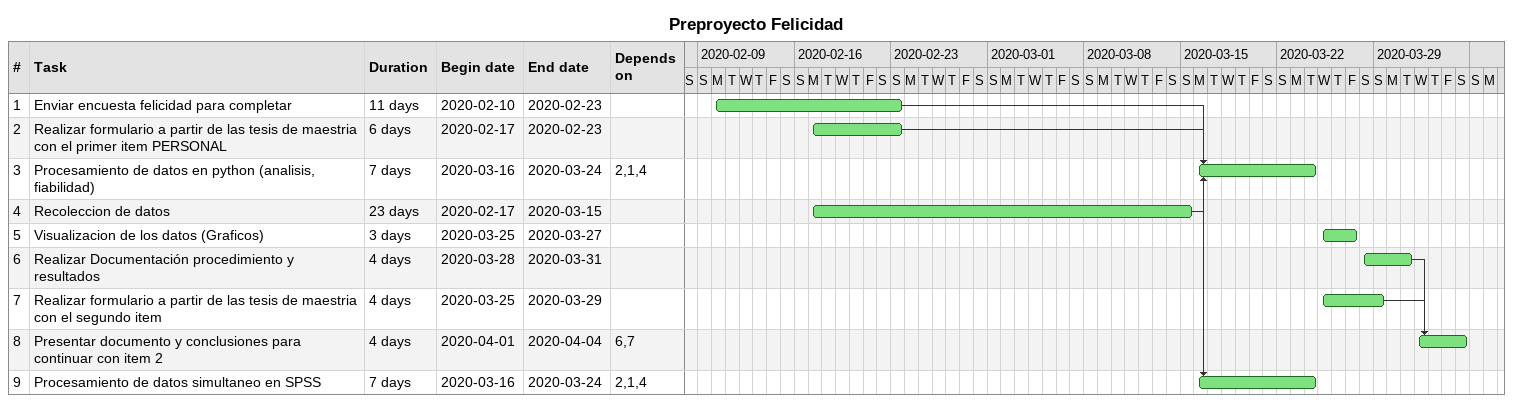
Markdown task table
Preproyecto Felicidad

| ID | Task | Duration | Start | Finish | Predecessors |
|---|---|---|---|---|---|
| 1 | Enviar encuesta felicidad para completar | 11d | 2020-02-10 | 2020-02-23 |  |
| 2 | Realizar formulario a partir de las tesis de maestria con el primer item PERSONAL | 6d | 2020-02-17 | 2020-02-23 |  |
| 3 | Procesamiento de datos en python (analisis, fiabilidad) | 7d | 2020-03-16 | 2020-03-24 | 2, 1, 4 |
| 4 | Recoleccion de datos | 23d | 2020-02-17 | 2020-03-15 |  |
| 5 | Visualizacion de los datos (Graficos) | 3d | 2020-03-25 | 2020-03-27 |  |
| 6 | Realizar Documentación procedimiento y resultados | 4d | 2020-03-28 | 2020-03-31 |  |
| 7 | Realizar formulario a partir de las tesis de maestria con el segundo item | 4d | 2020-03-25 | 2020-03-29 |  |
| 8 | Presentar documento y conclusiones para continuar con item 2 | 4d | 2020-04-01 | 2020-04-04 | 6, 7 |
| 9 | Procesamiento de datos simultaneo en SPSS | 7d | 2020-03-16 | 2020-03-24 | 2, 1, 4 |
